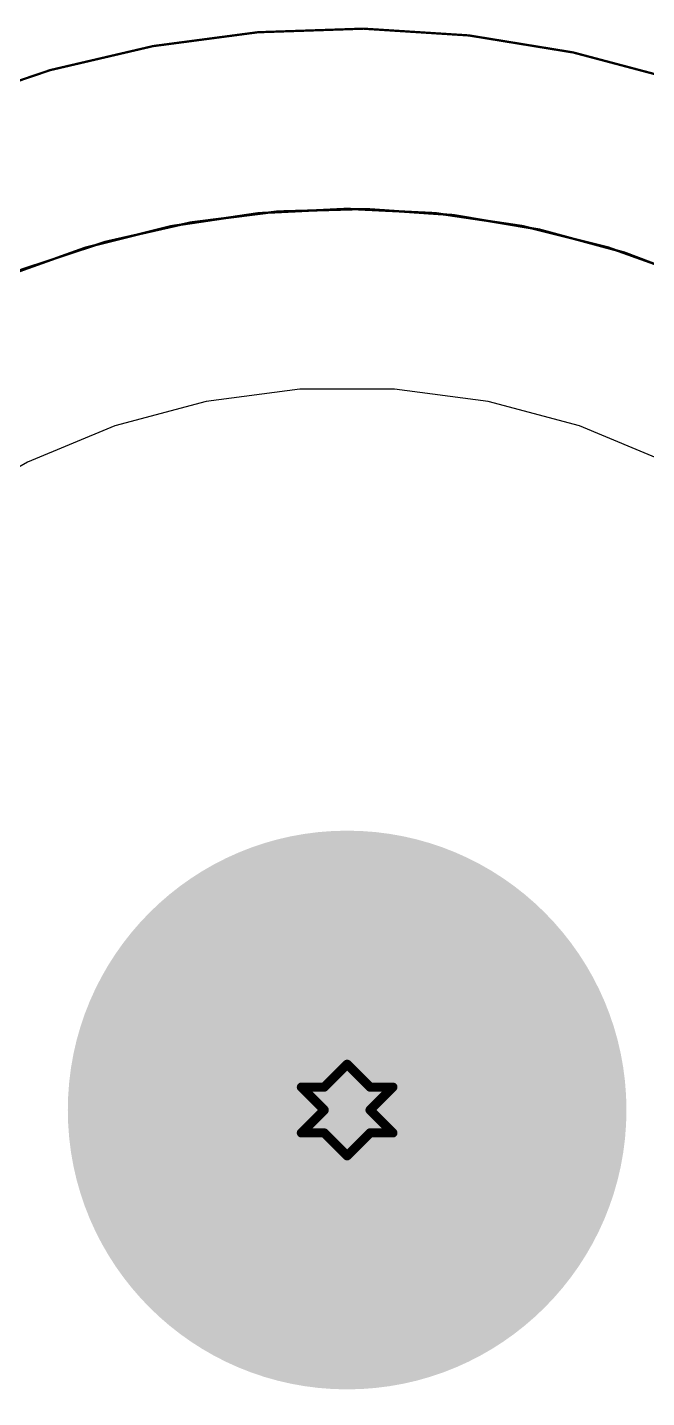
# Model space of a CAD drawing. Header units: inches. Extents: x -0.7 to 8.56, y -0.56 to 6.25.
# Drawn here: x -0.0699 to 0.0654, y -0.0628 to 0.2365 of the extents above; entities that cross this region are included whole.
import ezdxf

# ---------------------------------------------------------------- set-up
doc = ezdxf.new("R2010")
doc.units = ezdxf.units.IN
doc.header["$MEASUREMENT"] = 0
for name, color, linetype in [('Bottom Layer', 5, 'Continuous'), ('Bottom Solder', 6, 'Continuous'), ('Drill Drawing', 1, 'Continuous'), ('Fabrication', 76, 'Continuous'), ('Multi-Layer', 9, 'Continuous'), ('Pad Holes', 156, 'Continuous'), ('Top Layer', 1, 'Continuous'), ('Top Solder', 216, 'Continuous')]:
    doc.layers.add(name, color=color, linetype=linetype)

msp = doc.modelspace()

# ---------------------------------------------------------------- hatches: boundary and pattern name
at = {"layer": 'Bottom Solder'}
h = msp.add_hatch(color=6, dxfattribs=at)
edge = h.paths.add_edge_path()
edge.add_arc((0, 0), 0.004, 0, 360)
at = {"layer": 'Pad Holes'}
h = msp.add_hatch(color=7, dxfattribs=at)
edge = h.paths.add_edge_path()
edge.add_arc((0, 0), 0.06102, 0, 360)
at = {"layer": 'Top Solder'}
h = msp.add_hatch(color=216, dxfattribs=at)
edge = h.paths.add_edge_path()
edge.add_arc((0, 0), 0.004, 0, 360)

# ---------------------------------------------------------------- linework, layer by layer
at = {"layer": 'Bottom Layer'}
for p, q in [((-0.01032, 0.15748), (-0.03079, 0.15479)), ((0.01032, 0.15748), (-0.01032, 0.15748)), ((0.03079, 0.15479), (0.01032, 0.15748)), ((-0.03079, 0.15479), (-0.05073, 0.14944)), ((0.05073, 0.14944), (0.03079, 0.15479)), ((-0.05073, 0.14944), (-0.0698, 0.14154)), ((0.0698, 0.14154), (0.05073, 0.14944)), ((-0.0698, 0.14154), (-0.08768, 0.13122))]:
    msp.add_line(p, q, dxfattribs=at)
at = {"layer": 'Drill Drawing'}
for points in [[(-0.005, 0.005, 0.002, 0.002, 0), (0, 0.01, 0.002, 0.002, 0)], [(0, 0.01, 0.002, 0.002, 0), (0.005, 0.005, 0.002, 0.002, 0)], [(-0.01, 0.005, 0.002, 0.002, 0), (-0.005, 0, 0.002, 0.002, 0)], [(-0.01, 0.005, 0.002, 0.002, 0), (-0.005, 0.005, 0.002, 0.002, 0)], [(0.005, 0.005, 0.002, 0.002, 0), (0.01, 0.005, 0.002, 0.002, 0)], [(0.005, 0, 0.002, 0.002, 0), (0.01, 0.005, 0.002, 0.002, 0)], [(-0.01, -0.005, 0.002, 0.002, 0), (-0.005, 0, 0.002, 0.002, 0)], [(0.005, 0, 0.002, 0.002, 0), (0.01, -0.005, 0.002, 0.002, 0)], [(-0.01, -0.005, 0.002, 0.002, 0), (-0.005, -0.005, 0.002, 0.002, 0)], [(-0.005, -0.005, 0.002, 0.002, 0), (0, -0.01, 0.002, 0.002, 0)], [(0, -0.01, 0.002, 0.002, 0), (0.005, -0.005, 0.002, 0.002, 0)], [(0.005, -0.005, 0.002, 0.002, 0), (0.01, -0.005, 0.002, 0.002, 0)]]:
    msp.add_lwpolyline(points, format="xyseb", dxfattribs=at)
for points in [[(-0.0005, 0.01, 0.001, 0.001, 1), (0.0005, 0.01, 0.001, 0.001, 1)], [(-0.0005, 0.01, 0.001, 0.001, 1), (0.0005, 0.01, 0.001, 0.001, 1)], [(-0.0105, 0.005, 0.001, 0.001, 1), (-0.0095, 0.005, 0.001, 0.001, 1)], [(-0.0105, 0.005, 0.001, 0.001, 1), (-0.0095, 0.005, 0.001, 0.001, 1)], [(-0.0055, 0.005, 0.001, 0.001, 1), (-0.0045, 0.005, 0.001, 0.001, 1)], [(-0.0055, 0.005, 0.001, 0.001, 1), (-0.0045, 0.005, 0.001, 0.001, 1)], [(0.0045, 0.005, 0.001, 0.001, 1), (0.0055, 0.005, 0.001, 0.001, 1)], [(0.0045, 0.005, 0.001, 0.001, 1), (0.0055, 0.005, 0.001, 0.001, 1)], [(0.0095, 0.005, 0.001, 0.001, 1), (0.0105, 0.005, 0.001, 0.001, 1)], [(0.0095, 0.005, 0.001, 0.001, 1), (0.0105, 0.005, 0.001, 0.001, 1)], [(-0.0055, 0, 0.001, 0.001, 1), (-0.0045, 0, 0.001, 0.001, 1)], [(-0.0055, 0, 0.001, 0.001, 1), (-0.0045, 0, 0.001, 0.001, 1)], [(0.0045, 0, 0.001, 0.001, 1), (0.0055, 0, 0.001, 0.001, 1)], [(0.0045, 0, 0.001, 0.001, 1), (0.0055, 0, 0.001, 0.001, 1)], [(-0.0105, -0.005, 0.001, 0.001, 1), (-0.0095, -0.005, 0.001, 0.001, 1)], [(-0.0105, -0.005, 0.001, 0.001, 1), (-0.0095, -0.005, 0.001, 0.001, 1)], [(-0.0055, -0.005, 0.001, 0.001, 1), (-0.0045, -0.005, 0.001, 0.001, 1)], [(-0.0055, -0.005, 0.001, 0.001, 1), (-0.0045, -0.005, 0.001, 0.001, 1)], [(0.0045, -0.005, 0.001, 0.001, 1), (0.0055, -0.005, 0.001, 0.001, 1)], [(0.0045, -0.005, 0.001, 0.001, 1), (0.0055, -0.005, 0.001, 0.001, 1)], [(0.0095, -0.005, 0.001, 0.001, 1), (0.0105, -0.005, 0.001, 0.001, 1)], [(0.0095, -0.005, 0.001, 0.001, 1), (0.0105, -0.005, 0.001, 0.001, 1)], [(-0.0005, -0.01, 0.001, 0.001, 1), (0.0005, -0.01, 0.001, 0.001, 1)], [(-0.0005, -0.01, 0.001, 0.001, 1), (0.0005, -0.01, 0.001, 0.001, 1)]]:
    msp.add_lwpolyline(points, format="xyseb", close=True, dxfattribs=at)
at = {"layer": 'Fabrication'}
for points in [[(-0.12774, 0.19871, 0.0005, 0.0005, -0.992827), (0.13057, -0.19685, 0.0005, 0.0005, 0)], [(-0.12774, 0.19871, 0.0005, 0.0005, -0.992827), (0.13057, -0.19685, 0.0005, 0.0005, 0)], [(-0.1797, 0.08039, 0.0005, 0.0005, -1.839785), (-0.00001, -0.19685, 0.0005, 0.0005, 0)], [(-0.1797, 0.08039, 0.0005, 0.0005, -1.839785), (-0.00001, -0.19685, 0.0005, 0.0005, 0)], [(-0.00001, -0.19685, 0.0005, 0.0005, -0.414213), (-0.19686, 0, 0.0005, 0.0005, 0)], [(-0.00001, -0.19685, 0.0005, 0.0005, -0.414213), (-0.19686, 0, 0.0005, 0.0005, 0)]]:
    msp.add_lwpolyline(points, format="xyseb", dxfattribs=at)
msp.add_lwpolyline([(0.19684, 0, 0.0005, 0.0005, 1), (-0.19686, 0, 0.0005, 0.0005, 1)], format="xyseb", close=True, dxfattribs=at)
msp.add_lwpolyline([(0.19684, 0, 0.0005, 0.0005, 1), (-0.19686, 0, 0.0005, 0.0005, 1)], format="xyseb", close=True, dxfattribs=at)
at = {"layer": 'Multi-Layer'}
for p, q in [((-0.01032, 0.15748), (-0.03079, 0.15479)), ((0, 0.15748), (-0.01032, 0.15748)), ((0.01032, 0.15748), (0, 0.15748)), ((0.03079, 0.15479), (0.01032, 0.15748)), ((-0.03079, 0.15479), (-0.05073, 0.14944)), ((0.05073, 0.14944), (0.03079, 0.15479)), ((-0.05073, 0.14944), (-0.0698, 0.14154)), ((0.0698, 0.14154), (0.05073, 0.14944)), ((-0.0698, 0.14154), (-0.08768, 0.13122))]:
    msp.add_line(p, q, dxfattribs=at)
at = {"layer": 'Top Layer'}
for p, q in [((-0.01032, 0.15748), (-0.03079, 0.15479)), ((0.01032, 0.15748), (-0.01032, 0.15748)), ((0.03079, 0.15479), (0.01032, 0.15748)), ((-0.03079, 0.15479), (-0.05073, 0.14944)), ((0.05073, 0.14944), (0.03079, 0.15479)), ((-0.05073, 0.14944), (-0.0698, 0.14154)), ((0.0698, 0.14154), (0.05073, 0.14944)), ((-0.0698, 0.14154), (-0.08768, 0.13122))]:
    msp.add_line(p, q, dxfattribs=at)

doc.saveas('drawing.dxf')
